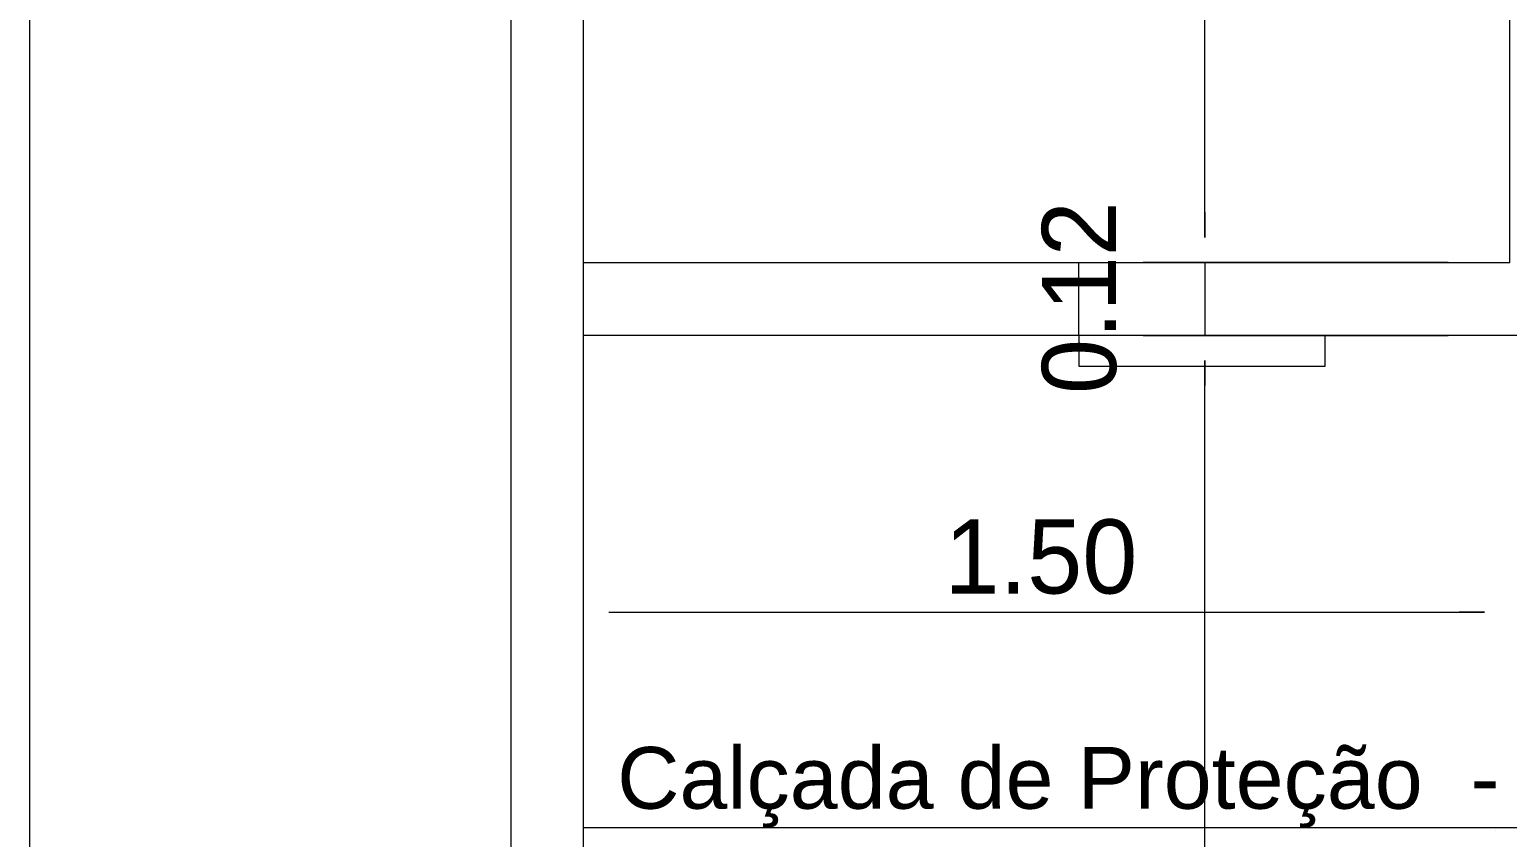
# Model space of a CAD drawing. Header units: millimetres. Extents: x 21 to 236, y 15 to 64.
# Drawn here: x 56.3 to 58.694, y 31.89 to 33.199 of the extents above; entities that cross this region are included whole.
import ezdxf

# ---------------------------------------------------------------- set-up
doc = ezdxf.new("R2010")
doc.units = ezdxf.units.MM
for name, color, linetype in [('PDF_Cota', 90, 'Continuous'), ('PDF_Parede', 7, 'Continuous'), ('PDF_Terreno', 7, 'Continuous'), ('PDF_Text', 70, 'Continuous')]:
    doc.layers.add(name, color=color, linetype=linetype)
doc.layers.add('PDF_Grama', color=7, linetype='Continuous', true_color=0x397200)
doc.styles.add('PDF Arial', font='arial.ttf')
doc.styles.add('PDF Comic Sans MS', font='comic.ttf')

msp = doc.modelspace()

# ---------------------------------------------------------------- linework, layer by layer
at = {"layer": 'PDF_Cota', "lineweight": 0}
for points in [[(56.2998, 51.9305), (56.2998, 27.0023)], [(58.2034, 32.9035), (58.2034, 32.8627), (58.2034, 36.7016), (58.2034, 36.6608)], [(58.2034, 32.8219), (58.2034, 32.704)], [(58.2034, 30.6327), (58.2034, 32.6632), (58.2034, 32.6225)], [(57.1972, 32.355), (57.1972, 32.355)], [(57.238, 32.2553), (58.6566, 32.2553), (58.6158, 32.2553)]]:
    msp.add_lwpolyline(points, dxfattribs=at)
for points in [[(58.1037, 32.8219), (58.5977, 32.8219)], [(58.1037, 32.704), (58.5977, 32.704)]]:
    msp.add_lwpolyline(points, close=True, dxfattribs=at)
at = {"layer": 'PDF_Grama', "lineweight": 20}
msp.add_lwpolyline([(58.6747, 31.9018), (58.6747, 31.9018)], dxfattribs=at)
at = {"layer": 'PDF_Parede', "lineweight": 20}
for points in [[(58.6974, 33.2615), (58.8152, 33.2615), (58.8152, 32.8219), (62.2191, 32.8219), (62.2191, 35.4189), (62.1375, 35.4189), (62.1375, 35.5413), (62.2191, 35.5413), (62.2191, 36.0399), (62.3369, 36.0399), (62.3369, 34.8932), (62.4366, 34.8932), (62.4366, 34.7753), (62.3369, 34.7753), (62.3369, 32.704), (57.9994, 32.704), (57.9994, 32.8219), (58.6974, 32.8219)], [(57.9994, 32.6542), (58.3983, 32.6542), (58.3983, 32.704), (57.9994, 32.704)]]:
    msp.add_lwpolyline(points, close=True, dxfattribs=at)
at = {"layer": 'PDF_Parede', "lineweight": 13}
msp.add_lwpolyline([(57.9994, 32.704), (57.1972, 32.704), (57.1972, 32.8219), (57.9994, 32.8219)], dxfattribs=at)
at = {"layer": 'PDF_Parede', "lineweight": 0}
msp.add_lwpolyline([(62.2191, 31.9063), (57.1972, 31.9063)], dxfattribs=at)
at = {"layer": 'PDF_Terreno', "lineweight": 9}
msp.add_lwpolyline([(57.1972, 32.8219), (57.1972, 51.8489), (66.9554, 51.8489), (66.9554, 35.0971), (66.9554, 26.9615), (67.0778, 26.9615), (67.0778, 51.9713), (57.0793, 51.9713), (57.0793, 26.9615), (57.1972, 26.9615), (57.1972, 32.704)], dxfattribs=at)

# ---------------------------------------------------------------- texts
at = {"layer": 'PDF_Text', "insert": (58.0614, 32.6089), "char_height": 0.12003, "attachment_point": 7, "rotation": 90, "style": 'PDF Comic Sans MS'}
msp.add_mtext('0.12', dxfattribs=at)
at = {"layer": 'PDF_Text', "attachment_point": 7}
for s, insert, char_height, style in [('1.50', (57.7819, 32.284), 0.12003, 'PDF Comic Sans MS'), ('Calçada de Proteção  - Frontal', (57.2516, 31.9062), 0.100028, 'PDF Arial')]:
    msp.add_mtext(s, dxfattribs=dict(at, insert=insert, char_height=char_height, style=style))

doc.saveas('drawing.dxf')
